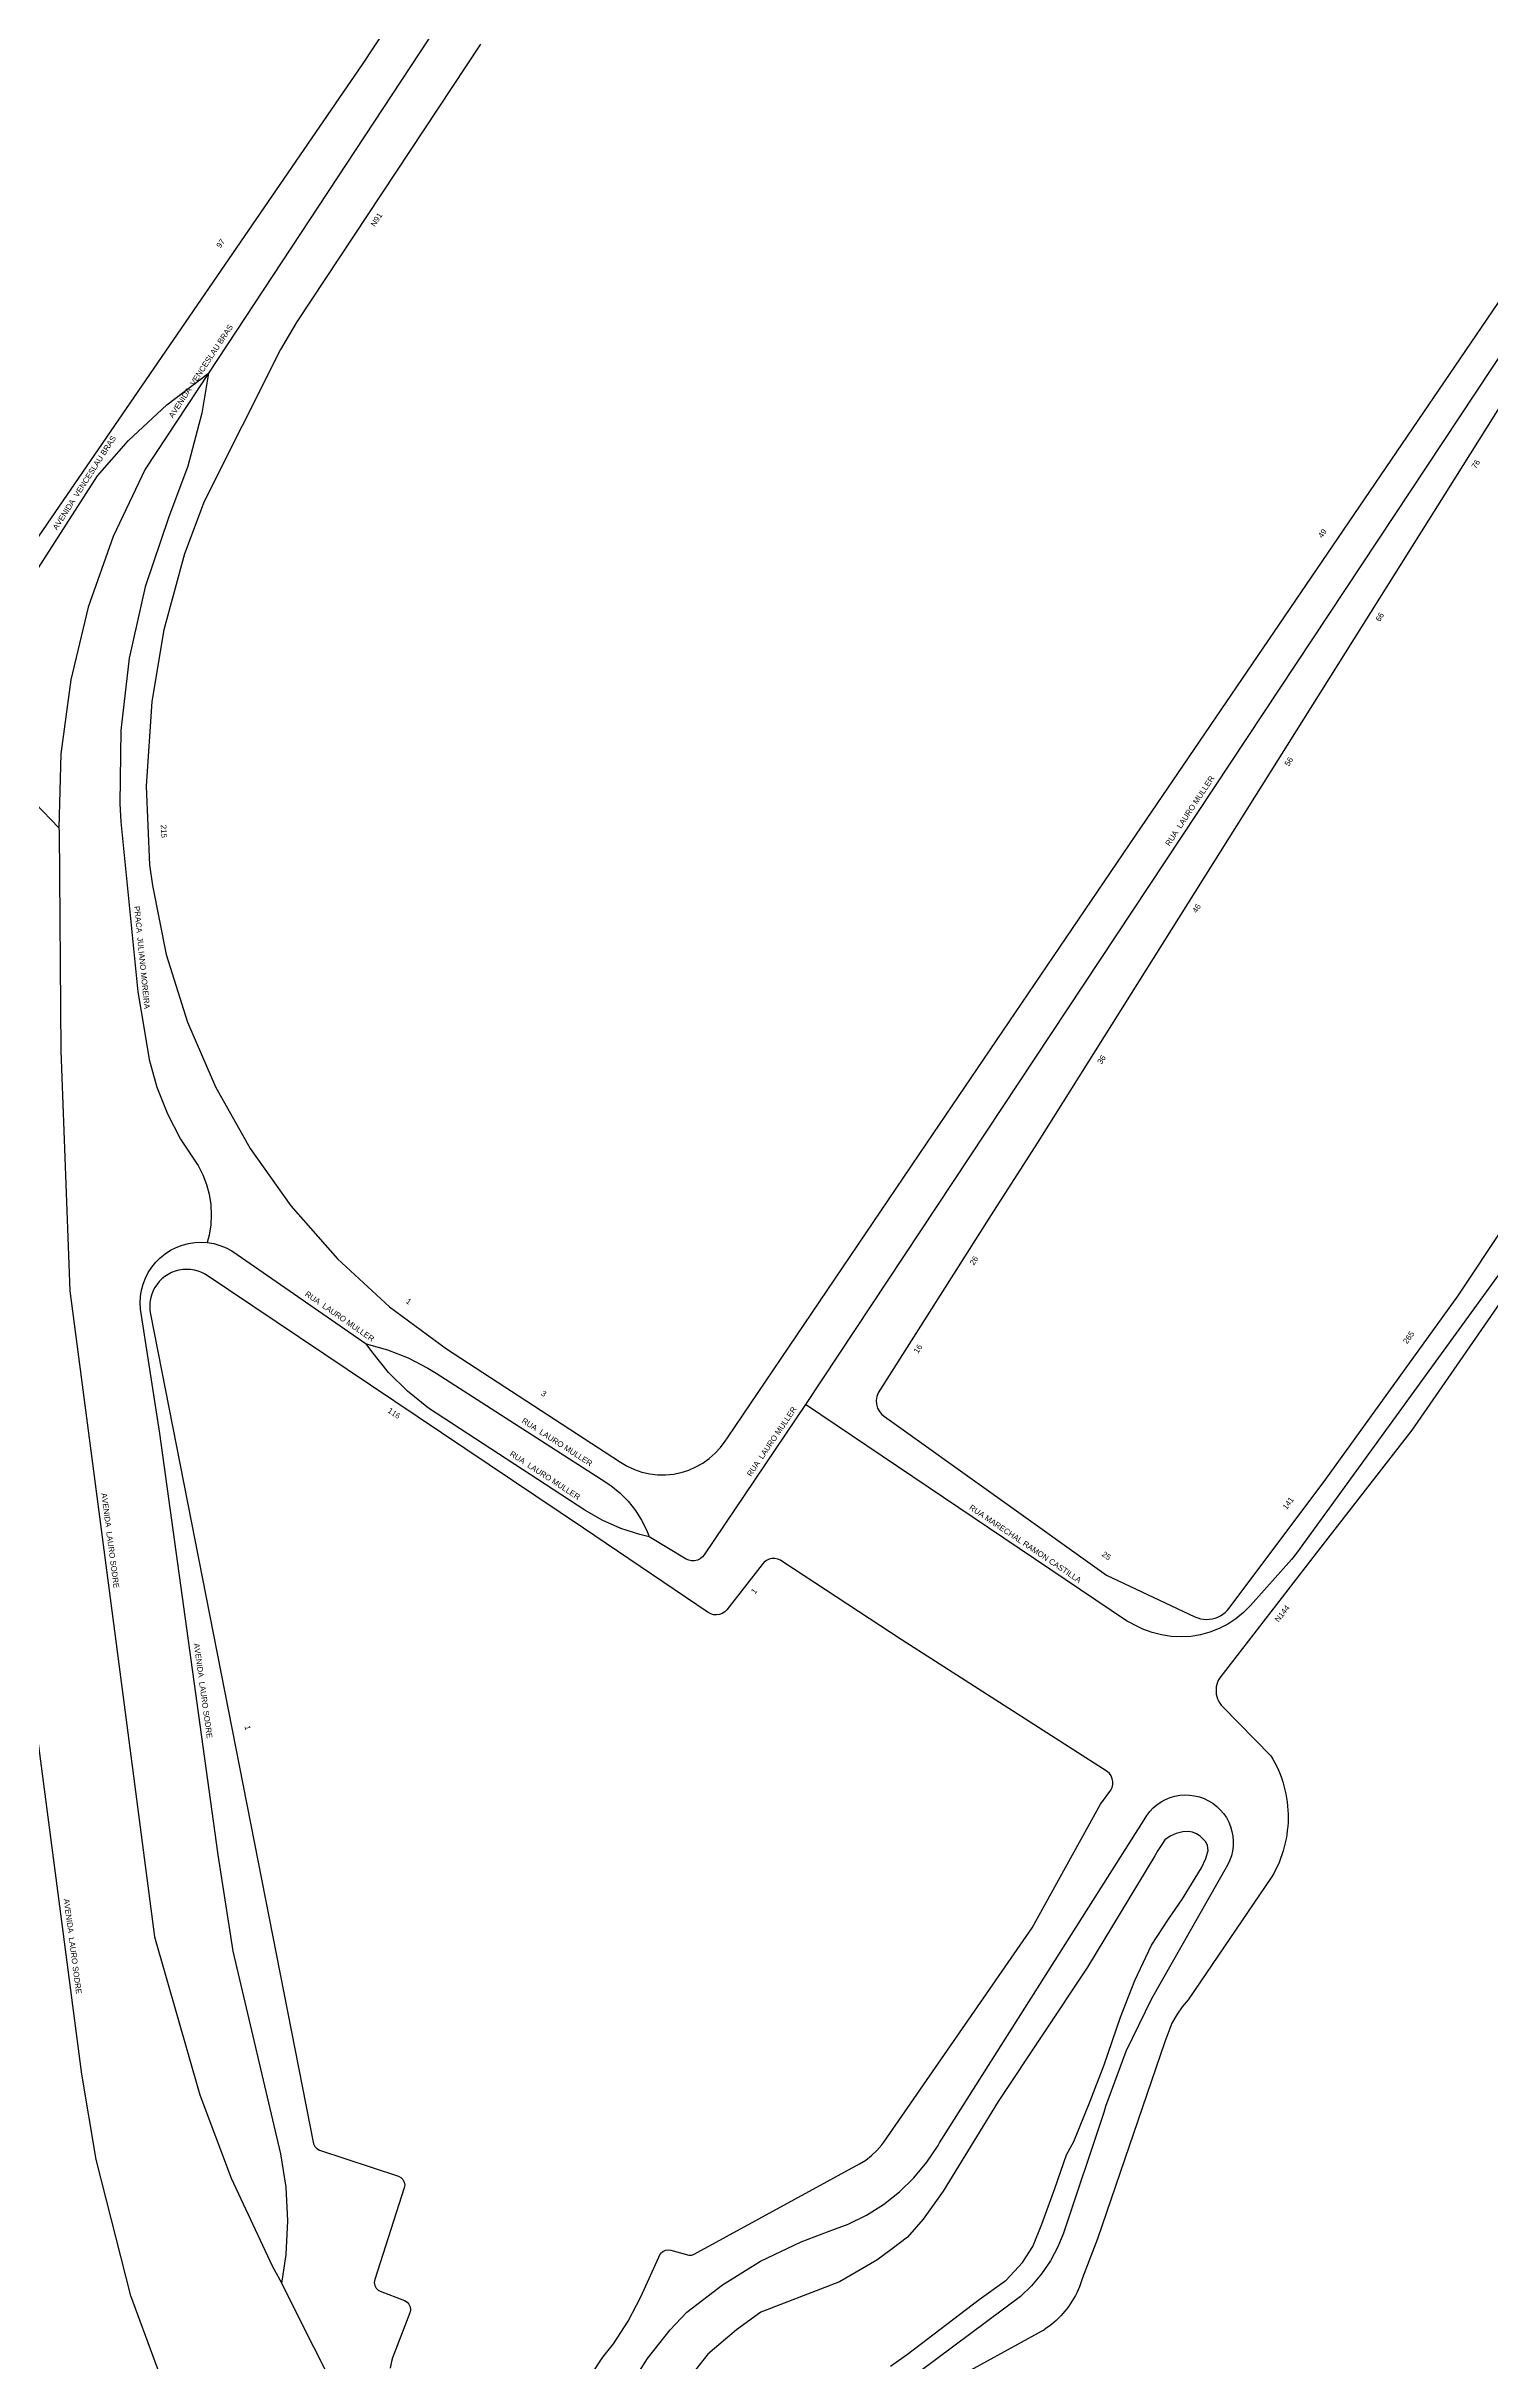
# Model space of a CAD drawing. Header units: millimetres. Extents: x 617751 to 636088, y 68402 to 77988.
# Drawn here: x 630462.5 to 630771.1, y 72760.1 to 73254.8 of the extents above; entities that cross this region are included whole.
import ezdxf

# ---------------------------------------------------------------- set-up
doc = ezdxf.new("R2010")
doc.units = ezdxf.units.MM
doc.header["$LTSCALE"] = 3
doc.header["$MEASUREMENT"] = 0
for name, color, linetype in [('ALINHAMENTO PREDIAL', 120, 'Continuous'), ('NOME LOGRADOURO', 252, 'Continuous'), ('NUMERAÇÃO', 7, 'Continuous')]:
    doc.layers.add(name, color=color, linetype=linetype)
doc.styles.get("Standard").update_dxf_attribs({"font": 'arial.ttf'})

msp = doc.modelspace()

# ---------------------------------------------------------------- linework, layer by layer
at = {"layer": 'ALINHAMENTO PREDIAL'}
for points in [[(630432.23, 73108.49), (630530.14, 73251.1), (630571.44, 73313.81), (630582.77, 73330.45), (630582.98, 73331.04), (630583.07, 73331.66), (630583.03, 73332.28), (630582.86, 73332.89), (630582.56, 73333.44), (630582.16, 73333.92), (630581.67, 73334.31), (630567.23, 73343.37), (630566.65, 73343.62), (630566.04, 73343.74), (630565.41, 73343.73), (630564.8, 73343.59), (630391.1, 73284.36)], [(630555.24, 73255.21), (630515.97, 73195.95), (630512.5, 73189.99), (630496.22, 73157.55), (630492.02, 73146.35), (630487.54, 73130.13), (630485.01, 73114.83), (630483.78, 73096.72), (630484.54, 73079.91), (630485.12, 73075.52), (630488.1, 73060.73), (630492.61, 73046.33), (630498.6, 73032.48), (630505.39, 73020.42), (630506, 73019.34), (630514.74, 73007.04), (630524.71, 72995.71), (630535.82, 72985.5), (630547.93, 72976.5), (630585.14, 72952.29), (630586.59, 72951.43), (630588.13, 72950.73), (630589.73, 72950.19), (630591.38, 72949.82), (630593.06, 72949.62), (630594.75, 72949.6), (630596.44, 72949.76), (630598.09, 72950.1), (630599.71, 72950.6), (630601.26, 72951.27), (630602.73, 72952.1), (630604.11, 72953.08), (630605.38, 72954.2), (630606.52, 72955.44), (630607.53, 72956.8), (630607.97, 72957.5), (630650.6, 73020.42), (630695.22, 73086.27), (630779.45, 73209.86)], [(630555.24, 73255.21), (630515.97, 73195.95), (630512.5, 73189.99), (630496.22, 73157.55), (630492.02, 73146.35), (630487.54, 73130.13), (630485.01, 73114.83), (630483.78, 73096.72), (630484.54, 73079.91), (630485.12, 73075.52), (630488.1, 73060.73), (630492.61, 73046.33), (630498.6, 73032.48), (630505.39, 73020.42), (630506, 73019.34), (630514.74, 73007.04), (630524.71, 72995.71), (630535.82, 72985.5), (630547.93, 72976.5), (630585.14, 72952.29), (630586.59, 72951.43), (630588.13, 72950.73), (630589.73, 72950.19), (630591.38, 72949.82), (630593.06, 72949.62), (630594.75, 72949.6), (630596.44, 72949.76), (630598.09, 72950.1), (630599.71, 72950.6), (630601.26, 72951.27), (630602.73, 72952.1), (630604.11, 72953.08), (630605.38, 72954.2), (630606.52, 72955.44), (630607.53, 72956.8), (630607.97, 72957.5), (630650.6, 73020.42), (630695.22, 73086.27), (630779.45, 73209.86)], [(630781.02, 73190.49), (630674.13, 73020.42), (630664.3, 73005.14), (630640.2, 72967.11), (630639.91, 72966.33), (630639.78, 72965.5), (630639.84, 72964.66), (630640.06, 72963.86), (630640.45, 72963.12), (630640.98, 72962.47), (630641.54, 72962.02), (630689, 72928.18), (630707.87, 72919.26), (630708.46, 72919.03), (630709.06, 72918.86), (630709.68, 72918.75), (630710.31, 72918.71), (630710.93, 72918.73), (630711.56, 72918.82), (630712.17, 72918.98), (630712.75, 72919.19), (630713.32, 72919.47), (630713.85, 72919.8), (630714.34, 72920.19), (630714.79, 72920.63), (630715.2, 72921.11), (630735.82, 72948.66), (630764.02, 72987.79), (630793.77, 73032.41)], [(630781.02, 73190.49), (630674.13, 73020.42), (630664.3, 73005.14), (630640.2, 72967.11), (630639.91, 72966.33), (630639.78, 72965.5), (630639.84, 72964.66), (630640.06, 72963.86), (630640.45, 72963.12), (630640.98, 72962.47), (630641.54, 72962.02), (630689, 72928.18), (630707.87, 72919.26), (630708.46, 72919.03), (630709.06, 72918.86), (630709.68, 72918.75), (630710.31, 72918.71), (630710.93, 72918.73), (630711.56, 72918.82), (630712.17, 72918.98), (630712.75, 72919.19), (630713.32, 72919.47), (630713.85, 72919.8), (630714.34, 72920.19), (630714.79, 72920.63), (630715.2, 72921.11), (630735.82, 72948.66), (630764.02, 72987.79), (630793.77, 73032.41)], [(630578.89, 72757.34), (630581.38, 72761.06), (630582.53, 72762.53), (630583.61, 72763.94), (630586.81, 72768.8), (630589.49, 72773.97), (630593.72, 72783.23), (630594.16, 72783.67), (630594.72, 72783.95), (630595.34, 72784.05), (630595.91, 72783.96), (630599.75, 72782.85), (630600.37, 72782.9), (630600.87, 72783.09), (630636.22, 72802.37), (630637.55, 72803.19), (630638.8, 72804.15), (630639.93, 72805.23), (630640.95, 72806.43), (630641.37, 72807), (630673.1, 72852.84), (630687.71, 72879.21), (630689.9, 72882.25), (630690.17, 72882.82), (630690.31, 72883.43), (630690.32, 72884.06), (630690.2, 72884.67), (630689.96, 72885.25), (630689.6, 72885.77), (630689.14, 72886.19), (630645.08, 72914.38), (630619.83, 72930.98), (630619.32, 72931.34), (630618.74, 72931.59), (630618.13, 72931.71), (630617.5, 72931.7), (630616.89, 72931.57), (630616.32, 72931.3), (630615.81, 72930.93), (630615.4, 72930.46), (630607.85, 72920.74), (630607.4, 72920.3), (630606.86, 72919.97), (630606.27, 72919.76), (630605.65, 72919.67), (630605.03, 72919.71), (630604.42, 72919.89), (630603.87, 72920.18), (630577.22, 72938.17), (630496.41, 72992.44), (630495.67, 72992.81), (630494.9, 72993.11), (630494.1, 72993.32), (630493.28, 72993.45), (630492.45, 72993.49), (630491.62, 72993.44), (630490.81, 72993.31), (630490.01, 72993.1), (630489.23, 72992.8), (630488.5, 72992.42), (630487.8, 72991.97), (630487.16, 72991.44), (630486.58, 72990.86), (630486.06, 72990.21), (630485.61, 72989.52), (630485.23, 72988.78), (630484.94, 72988), (630484.73, 72987.2), (630484.6, 72986.38), (630484.56, 72985.56), (630484.6, 72984.73), (630484.74, 72983.89)], [(630777.4, 72992.69), (630754.19, 72959.14), (630733.78, 72932.84), (630713.17, 72906.25), (630712.91, 72905.8), (630712.7, 72905.32), (630712.54, 72904.83), (630712.44, 72904.32), (630712.38, 72903.8), (630712.38, 72903.28), (630712.44, 72902.76), (630712.54, 72902.25), (630712.7, 72901.76), (630712.91, 72901.28), (630713.17, 72900.83), (630713.47, 72900.41), (630713.82, 72900.02), (630724.1, 72889.58), (630724.54, 72888.82), (630724.96, 72888.05), (630725.35, 72887.26), (630725.72, 72886.46), (630726.05, 72885.65), (630726.36, 72884.83), (630726.63, 72883.99), (630726.88, 72883.15), (630727.1, 72882.3), (630727.29, 72881.44), (630727.45, 72880.58), (630727.58, 72879.71), (630727.67, 72878.83), (630727.74, 72877.96), (630727.78, 72877.08), (630727.78, 72876.2), (630727.76, 72875.32), (630727.7, 72874.45), (630727.61, 72873.57), (630727.5, 72872.7), (630727.35, 72871.83), (630727.17, 72870.97), (630726.96, 72870.12), (630726.73, 72869.27), (630726.46, 72868.44), (630726.16, 72867.61), (630725.84, 72866.79), (630725.49, 72865.99), (630725.1, 72865.2), (630724.7, 72864.42), (630724.26, 72863.65), (630706.44, 72837.45), (630705.12, 72835.92), (630704.08, 72834.38), (630702.92, 72832.46), (630701.47, 72828.47), (630687.08, 72786.39), (630683.85, 72778.01), (630683.66, 72777.37), (630683.44, 72776.73), (630683.19, 72776.1), (630682.93, 72775.48), (630682.65, 72774.86), (630682.34, 72774.26), (630682.01, 72773.67), (630681.67, 72773.09), (630681.3, 72772.52), (630680.92, 72771.97), (630680.51, 72771.43), (630680.09, 72770.9), (630679.65, 72770.39), (630679.2, 72769.89), (630678.72, 72769.41), (630678.23, 72768.95), (630677.73, 72768.5), (630677.21, 72768.07), (630676.67, 72767.66), (630676.12, 72767.26), (630675.56, 72766.89), (630674.99, 72766.54), (630674.4, 72766.2), (630652.61, 72754.24)], [(630777.4, 72992.69), (630754.19, 72959.14), (630733.78, 72932.84), (630713.17, 72906.25), (630712.91, 72905.8), (630712.7, 72905.32), (630712.54, 72904.83), (630712.44, 72904.32), (630712.38, 72903.8), (630712.38, 72903.28), (630712.44, 72902.76), (630712.54, 72902.25), (630712.7, 72901.76), (630712.91, 72901.28), (630713.17, 72900.83), (630713.47, 72900.41), (630713.82, 72900.02), (630724.1, 72889.58), (630724.54, 72888.82), (630724.96, 72888.05), (630725.35, 72887.26), (630725.72, 72886.46), (630726.05, 72885.65), (630726.36, 72884.83), (630726.63, 72883.99), (630726.88, 72883.15), (630727.1, 72882.3), (630727.29, 72881.44), (630727.45, 72880.58), (630727.58, 72879.71), (630727.67, 72878.83), (630727.74, 72877.96), (630727.78, 72877.08), (630727.78, 72876.2), (630727.76, 72875.32), (630727.7, 72874.45), (630727.61, 72873.57), (630727.5, 72872.7), (630727.35, 72871.83), (630727.17, 72870.97), (630726.96, 72870.12), (630726.73, 72869.27), (630726.46, 72868.44), (630726.16, 72867.61), (630725.84, 72866.79), (630725.49, 72865.99), (630725.1, 72865.2), (630724.7, 72864.42), (630724.26, 72863.65), (630706.44, 72837.45), (630705.12, 72835.92), (630704.08, 72834.38), (630702.92, 72832.46), (630701.47, 72828.47), (630687.08, 72786.39), (630683.85, 72778.01), (630683.66, 72777.37), (630683.44, 72776.73), (630683.19, 72776.1), (630682.93, 72775.48), (630682.65, 72774.86), (630682.34, 72774.26), (630682.01, 72773.67), (630681.67, 72773.09), (630681.3, 72772.52), (630680.92, 72771.97), (630680.51, 72771.43), (630680.09, 72770.9), (630679.65, 72770.39), (630679.2, 72769.89), (630678.72, 72769.41), (630678.23, 72768.95), (630677.73, 72768.5), (630677.21, 72768.07), (630676.67, 72767.66), (630676.12, 72767.26), (630675.56, 72766.89), (630674.99, 72766.54), (630674.4, 72766.2), (630652.61, 72754.24)], [(630777.4, 72992.69), (630754.19, 72959.14), (630733.78, 72932.84), (630713.17, 72906.25), (630712.91, 72905.8), (630712.7, 72905.32), (630712.54, 72904.83), (630712.44, 72904.32), (630712.38, 72903.8), (630712.38, 72903.28), (630712.44, 72902.76), (630712.54, 72902.25), (630712.7, 72901.76), (630712.91, 72901.28), (630713.17, 72900.83), (630713.47, 72900.41), (630713.82, 72900.02), (630724.1, 72889.58), (630724.54, 72888.82), (630724.96, 72888.05), (630725.35, 72887.26), (630725.72, 72886.46), (630726.05, 72885.65), (630726.36, 72884.83), (630726.63, 72883.99), (630726.88, 72883.15), (630727.1, 72882.3), (630727.29, 72881.44), (630727.45, 72880.58), (630727.58, 72879.71), (630727.67, 72878.83), (630727.74, 72877.96), (630727.78, 72877.08), (630727.78, 72876.2), (630727.76, 72875.32), (630727.7, 72874.45), (630727.61, 72873.57), (630727.5, 72872.7), (630727.35, 72871.83), (630727.17, 72870.97), (630726.96, 72870.12), (630726.73, 72869.27), (630726.46, 72868.44), (630726.16, 72867.61), (630725.84, 72866.79), (630725.49, 72865.99), (630725.1, 72865.2), (630724.7, 72864.42), (630724.26, 72863.65), (630706.44, 72837.45), (630705.12, 72835.92), (630704.08, 72834.38), (630702.92, 72832.46), (630701.47, 72828.47), (630687.08, 72786.39), (630683.85, 72778.01), (630683.66, 72777.37), (630683.44, 72776.73), (630683.19, 72776.1), (630682.93, 72775.48), (630682.65, 72774.86), (630682.34, 72774.26), (630682.01, 72773.67), (630681.67, 72773.09), (630681.3, 72772.52), (630680.92, 72771.97), (630680.51, 72771.43), (630680.09, 72770.9), (630679.65, 72770.39), (630679.2, 72769.89), (630678.72, 72769.41), (630678.23, 72768.95), (630677.73, 72768.5), (630677.21, 72768.07), (630676.67, 72767.66), (630676.12, 72767.26), (630675.56, 72766.89), (630674.99, 72766.54), (630674.4, 72766.2), (630652.61, 72754.24)], [(630484.74, 72983.89), (630519.56, 72806.65), (630519.83, 72806.09), (630520.27, 72805.64), (630520.84, 72805.34), (630537.68, 72799.76), (630538.23, 72799.48), (630538.67, 72799.03), (630538.95, 72798.47), (630539.05, 72797.85), (630538.95, 72797.25), (630532.63, 72777.65), (630532.53, 72777.03), (630532.63, 72776.41), (630532.92, 72775.85), (630533.36, 72775.41), (630533.81, 72775.17), (630538.99, 72773.16), (630539.53, 72772.84), (630539.94, 72772.38), (630540.2, 72771.81), (630540.26, 72771.18), (630540.13, 72770.58), (630536.45, 72760.91), (630536.22, 72760.14), (630535.93, 72758.74)], [(630642.8, 72759.15), (630646.47, 72761.74), (630661.77, 72773.44), (630667.52, 72777.55), (630671.02, 72781.28), (630673.22, 72784.74), (630675.17, 72789.53), (630677.92, 72797.12), (630680.46, 72804.3), (630681.98, 72807.17), (630685.47, 72815.81), (630688.46, 72823.54), (630691.97, 72833.75), (630695.01, 72841.59), (630698.58, 72849.08), (630702.23, 72854.68), (630705.23, 72859.01), (630709.29, 72865.65), (630710.23, 72867.65), (630710.67, 72869.35), (630710.56, 72870.38), (630710.17, 72871.16), (630709.52, 72871.91), (630708.99, 72872.37), (630708.22, 72872.91), (630707.38, 72873.27), (630706.48, 72873.36), (630705.27, 72873.33), (630703.86, 72872.98), (630702.59, 72872.38), (630701.42, 72871.6), (630700.92, 72870.85), (630699.92, 72869.3), (630699.31, 72868.16), (630684.94, 72844.38)], [(630684.94, 72844.38), (630665.81, 72815.68), (630654.11, 72796.53), (630649.79, 72790.6), (630646.47, 72786.72), (630643.16, 72784.24), (630639.91, 72781.8), (630631.95, 72777.19), (630615.12, 72770.71), (630609.96, 72766.96), (630603.8, 72761.75), (630598.53, 72755.05)]]:
    msp.add_lwpolyline(points, dxfattribs=at)
at = {"layer": 'NOME LOGRADOURO'}
for points in [[(630593.22, 73330.84), (630497.09, 73184.94)], [(630854.63, 73155.34), (630827.08, 73172.86), (630781.83, 73201.94), (630624.69, 72964.59)], [(630854.63, 73155.34), (630827.08, 73172.86), (630781.83, 73201.94), (630624.69, 72964.59)], [(630465.17, 73087.83), (630460.06, 73093.05), (630455.67, 73098.6), (630451.89, 73104.57), (630450.8, 73107.11), (630449.99, 73109.74), (630449.46, 73112.45), (630449.21, 73115.19), (630449.25, 73117.95), (630449.58, 73120.69), (630450.19, 73123.38), (630451.08, 73125.99), (630452.24, 73128.49), (630453.09, 73129.98), (630457.72, 73138.57), (630473.43, 73163.03), (630480.02, 73170.56), (630488.18, 73178.2), (630497.09, 73184.94)], [(630497.09, 73184.94), (630483.6, 73164.47), (630476.73, 73150.05), (630471.4, 73134.99), (630467.67, 73119.46), (630465.59, 73103.63), (630465.17, 73087.83)], [(630497.09, 73184.94), (630495.69, 73176.44), (630492.73, 73165.05), (630488.59, 73154.02), (630483.6, 73139.27), (630480.18, 73124.07), (630478.37, 73108.6), (630478.18, 73093.03), (630478.39, 73089.09), (630482.04, 73052.81), (630483.44, 73044.36), (630484.45, 73038.33), (630486.08, 73032.43), (630488.32, 73026.74), (630491.15, 73021.31), (630494.52, 73016.21), (630494.93, 73015.65), (630495.92, 73013.69), (630496.71, 73011.64), (630497.27, 73009.52), (630497.61, 73007.35), (630497.72, 73005.16), (630497.6, 73002.97), (630497.25, 73000.8), (630496.85, 72999.24)], [(630465.17, 73087.83), (630465.19, 73087.01), (630465.58, 73040.16), (630467.5, 72988.91), (630478.91, 72902.07), (630485.56, 72850.89), (630495.26, 72817.13), (630501.98, 72799.32), (630510.73, 72780.62), (630512.8, 72776.85)], [(630794.41, 73025.15), (630785.62, 73011.84), (630781.07, 73004.92), (630773.3, 72993.13), (630729.6, 72932.85), (630728.51, 72931.51), (630719.73, 72921.66), (630718.25, 72920.17), (630716.63, 72918.85), (630714.88, 72917.7), (630713.02, 72916.74), (630711.07, 72915.98), (630709.05, 72915.42), (630706.99, 72915.08), (630704.9, 72914.96), (630702.81, 72915.06), (630700.74, 72915.38), (630698.71, 72915.91), (630696.75, 72916.65), (630695.9, 72917.05), (630693.22, 72918.38), (630624.69, 72964.59)], [(630794.41, 73025.15), (630785.62, 73011.84), (630781.07, 73004.92), (630773.3, 72993.13), (630729.6, 72932.85), (630728.51, 72931.51), (630719.73, 72921.66), (630718.25, 72920.17), (630716.63, 72918.85), (630714.88, 72917.7), (630713.02, 72916.74), (630711.07, 72915.98), (630709.05, 72915.42), (630706.99, 72915.08), (630704.9, 72914.96), (630702.81, 72915.06), (630700.74, 72915.38), (630698.71, 72915.91), (630696.75, 72916.65), (630695.9, 72917.05), (630693.22, 72918.38), (630624.69, 72964.59)], [(630512.8, 72776.85), (630513.73, 72783.05), (630514.09, 72790.23), (630513.71, 72797.4), (630512.57, 72804.5), (630502.39, 72847.86), (630499.21, 72868.38), (630486.74, 72958.41), (630482.78, 72983.62), (630482.57, 72984.96), (630482.5, 72986.32), (630482.57, 72987.68), (630482.79, 72989.03), (630483.14, 72990.34), (630483.63, 72991.61), (630484.25, 72992.82), (630484.99, 72993.96), (630485.85, 72995.02), (630486.82, 72995.98), (630487.88, 72996.84), (630489.02, 72997.58), (630490.23, 72998.19), (630491.5, 72998.68), (630492.82, 72999.03), (630494.16, 72999.24), (630495.52, 72999.31), (630496.85, 72999.24)], [(630496.85, 72999.24), (630498.22, 72999), (630499.57, 72998.62), (630500.86, 72998.11), (630502.09, 72997.46), (630503.25, 72996.68), (630530.82, 72977.56)], [(630591.28, 72936.35), (630589.27, 72936.83), (630585.18, 72938.14), (630581.25, 72939.87), (630577.52, 72942.01), (630544.1, 72963.85), (630539.64, 72967.44), (630535.59, 72971.47), (630531.98, 72975.91), (630530.82, 72977.56)], [(630530.82, 72977.56), (630535.37, 72976.31), (630539.77, 72974.59), (630543.96, 72972.41), (630545.73, 72971.32), (630581.02, 72948.66), (630583.09, 72947.29), (630585.01, 72945.71), (630586.76, 72943.93), (630588.31, 72941.99), (630589.64, 72939.89), (630590.75, 72937.67), (630591.28, 72936.35)], [(630624.69, 72964.59), (630603.03, 72932.53), (630602.63, 72932.05), (630602.14, 72931.67), (630601.57, 72931.39), (630600.96, 72931.24), (630600.34, 72931.22), (630599.72, 72931.33), (630599.14, 72931.56), (630591.28, 72936.35)], [(630514.84, 72695.36), (630490.95, 72745.99), (630480.53, 72774.17), (630473.11, 72803.29), (630470.07, 72821.56), (630460.28, 72896.05), (630449.96, 72961.22)], [(630586.76, 72754.23), (630590.91, 72760.8), (630595.72, 72766.9), (630599.31, 72770.71), (630606.9, 72776.57), (630615.07, 72781.6), (630623.71, 72785.75), (630629.75, 72788.02), (630633.8, 72789.52), (630637.68, 72791.43), (630641.33, 72793.73), (630644.72, 72796.41), (630647.82, 72799.42), (630650.58, 72802.75), (630652.98, 72806.34), (630653.28, 72806.85), (630697.01, 72875.91), (630697.57, 72876.81), (630698.21, 72877.66), (630698.95, 72878.43), (630699.75, 72879.11), (630700.63, 72879.71), (630701.56, 72880.22), (630702.55, 72880.63), (630703.57, 72880.93), (630704.61, 72881.12), (630705.67, 72881.2), (630706.73, 72881.17), (630707.78, 72881.03), (630708.82, 72880.78), (630709.82, 72880.43), (630710.77, 72879.97), (630711.68, 72879.41), (630712.52, 72878.76), (630713.29, 72878.03), (630713.98, 72877.22), (630714.58, 72876.35), (630715.08, 72875.41), (630715.49, 72874.43), (630715.79, 72873.41), (630715.98, 72872.37), (630716.06, 72871.31), (630716.03, 72870.25), (630715.89, 72869.19), (630715.65, 72868.16), (630715.29, 72867.16), (630714.83, 72866.2), (630698.61, 72837.63), (630693.09, 72826.39), (630688.78, 72814.63), (630688.39, 72813.34), (630679.77, 72787.61), (630678.57, 72784.68), (630676.98, 72781.7), (630675.09, 72778.9), (630672.92, 72776.31), (630670.58, 72774.06), (630641.81, 72752.63)], [(630586.76, 72754.23), (630590.91, 72760.8), (630595.72, 72766.9), (630599.31, 72770.71), (630606.9, 72776.57), (630615.07, 72781.6), (630623.71, 72785.75), (630629.75, 72788.02), (630633.8, 72789.52), (630637.68, 72791.43), (630641.33, 72793.73), (630644.72, 72796.41), (630647.82, 72799.42), (630650.58, 72802.75), (630652.98, 72806.34), (630653.28, 72806.85), (630697.01, 72875.91), (630697.57, 72876.81), (630698.21, 72877.66), (630698.95, 72878.43), (630699.75, 72879.11), (630700.63, 72879.71), (630701.56, 72880.22), (630702.55, 72880.63), (630703.57, 72880.93), (630704.61, 72881.12), (630705.67, 72881.2), (630706.73, 72881.17), (630707.78, 72881.03), (630708.82, 72880.78), (630709.82, 72880.43), (630710.77, 72879.97), (630711.68, 72879.41), (630712.52, 72878.76), (630713.29, 72878.03), (630713.98, 72877.22), (630714.58, 72876.35), (630715.08, 72875.41), (630715.49, 72874.43), (630715.79, 72873.41), (630715.98, 72872.37), (630716.06, 72871.31), (630716.03, 72870.25), (630715.89, 72869.19), (630715.65, 72868.16), (630715.29, 72867.16), (630714.83, 72866.2), (630698.61, 72837.63), (630693.09, 72826.39), (630688.78, 72814.63), (630688.39, 72813.34), (630679.77, 72787.61), (630678.57, 72784.68), (630676.98, 72781.7), (630675.09, 72778.9), (630672.92, 72776.31), (630670.58, 72774.06), (630641.81, 72752.63)], [(630546.97, 72708.82), (630512.8, 72776.85)]]:
    msp.add_lwpolyline(points, dxfattribs=at)

# ---------------------------------------------------------------- texts
for s, rotation, p in [('AVENIDA  VENCESLAU BRAS', 56.6146, (630489.51, 73175.25)), ('AVENIDA  VENCESLAU BRAS', 57.2884, (630464.74, 73151.34)), ('RUA  LAURO MULLER', 56.4944, (630702.43, 73083.82)), ('RUA  LAURO MULLER', 56.4944, (630702.43, 73083.82)), ('PRACA  JULIANO MOREIRA', 275.745, (630481.21, 73071.05)), ('RUA  LAURO MULLER', 325.2584, (630517.61, 72987.94)), ('RUA  LAURO MULLER', 55.9567, (630613.03, 72949.12)), ('RUA  LAURO MULLER', 327.2951, (630563.92, 72960.83)), ('RUA  LAURO MULLER', 326.8353, (630561.36, 72953.76)), ('AVENIDA  LAURO SODRE', 277.4853, (630474.2, 72945.62)), ('RUA MARECHAL RAMON CASTILLA', 326.0081, (630659.52, 72942.31)), ('RUA MARECHAL RAMON CASTILLA', 326.0081, (630659.52, 72942.31)), ('AVENIDA  LAURO SODRE', 277.8858, (630493.97, 72913.53)), ('AVENIDA  LAURO SODRE', 277.4873, (630466.17, 72858.93))]:
    msp.add_text(s, height=1.2, rotation=rotation, dxfattribs=at).set_placement(p)
at = {"layer": 'NUMERAÇÃO'}
for s, rotation, p in [('N91', 56.4973, (630532.65, 73216.14)), ('97', 55.5563, (630499.67, 73211.57)), ('76', 57.8796, (630767.88, 73164.41)), ('49', 55.7544, (630735.07, 73149.61)), ('66', 57.8796, (630747.36, 73131.75)), ('56', 57.8796, (630727.94, 73100.86)), ('215', 272.5443, (630486.91, 73088.44)), ('46', 57.8796, (630708.23, 73069.49)), ('36', 57.8796, (630687.92, 73037.18)), ('26', 57.6358, (630660.65, 72994.25)), ('1', 323.3621, (630539.17, 72986.44)), ('16', 57.6358, (630648.7, 72975.41)), ('265', 54.2397, (630753.19, 72977.45)), ('3', 326.934, (630568.04, 72966.7)), ('116', 326.0985, (630535.28, 72963.02)), ('141', 53.2137, (630727.43, 72942.03)), ('25', 324.4923, (630687.87, 72932.36)), ('1', 52.2323, (630613.87, 72924.01)), ('N144', 52.213, (630725.75, 72918)), ('N144', 52.213, (630725.75, 72918)), ('1', 281.0687, (630504.82, 72895.9))]:
    msp.add_text(s, height=1.2, rotation=rotation, dxfattribs=at).set_placement(p)

doc.saveas('drawing.dxf')
